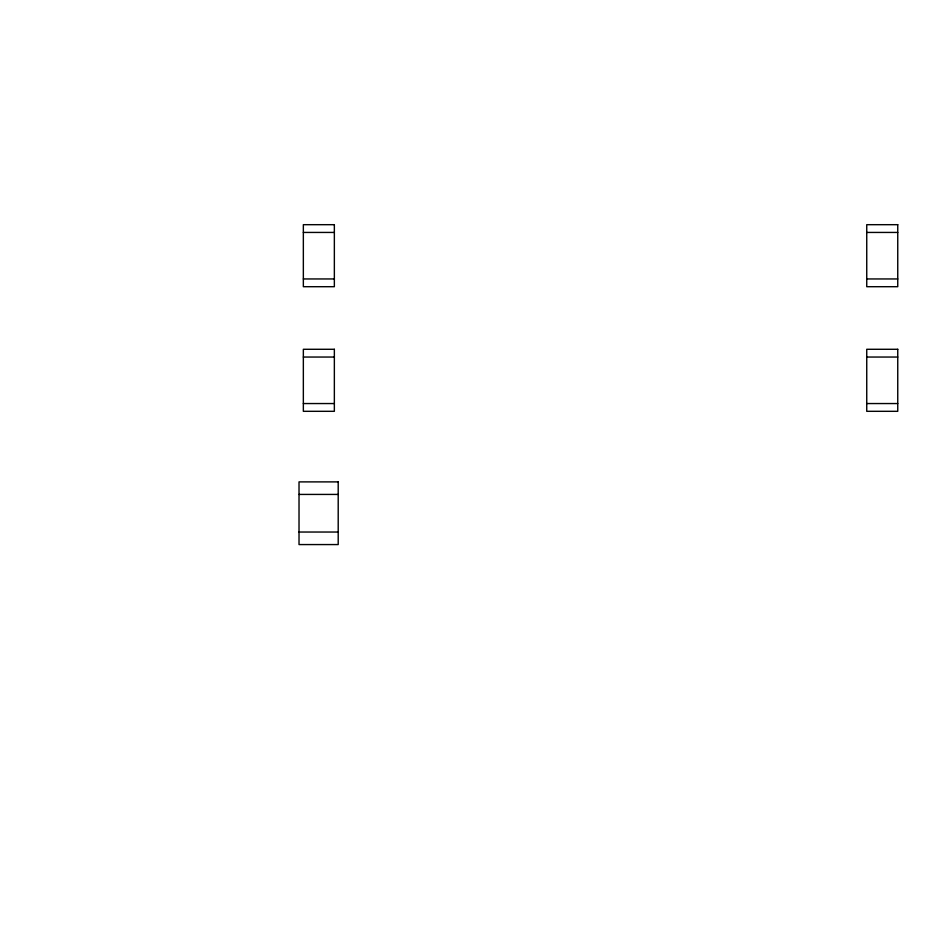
<?xml version="1.0" encoding="UTF-8"?>
<svg xmlns="http://www.w3.org/2000/svg" width="945" height="945" viewBox="0 0 945 945"><rect width="100%" height="100%" fill="white"/><g stroke="black" fill="none" stroke-linecap="round" stroke-linejoin="round"><path stroke-width="1.42" d="M303.345 232.435L334.353 232.435M866.742 232.435L897.75 232.435M303.345 278.952L334.353 278.952M866.742 278.952L897.75 278.952M303.345 357.045L334.353 357.045M866.742 357.045L897.75 357.045M303.345 403.55L334.353 403.55M866.742 403.55L897.75 403.55M299.022 494.424L338.204 494.424M299.022 532.035L338.204 532.035M334.353 224.686L303.345 224.686L303.345 286.701L334.353 286.701L334.353 224.686M897.75 224.686L866.742 224.686L866.742 286.701L897.75 286.701L897.75 224.686M334.353 349.284L303.345 349.284L303.345 411.311L334.353 411.311L334.353 349.284M897.75 349.284L866.742 349.284L866.742 411.311L897.75 411.311L897.75 349.284M338.204 481.891L299.022 481.891L299.022 544.568L338.204 544.568L338.204 481.891"/></g></svg>
